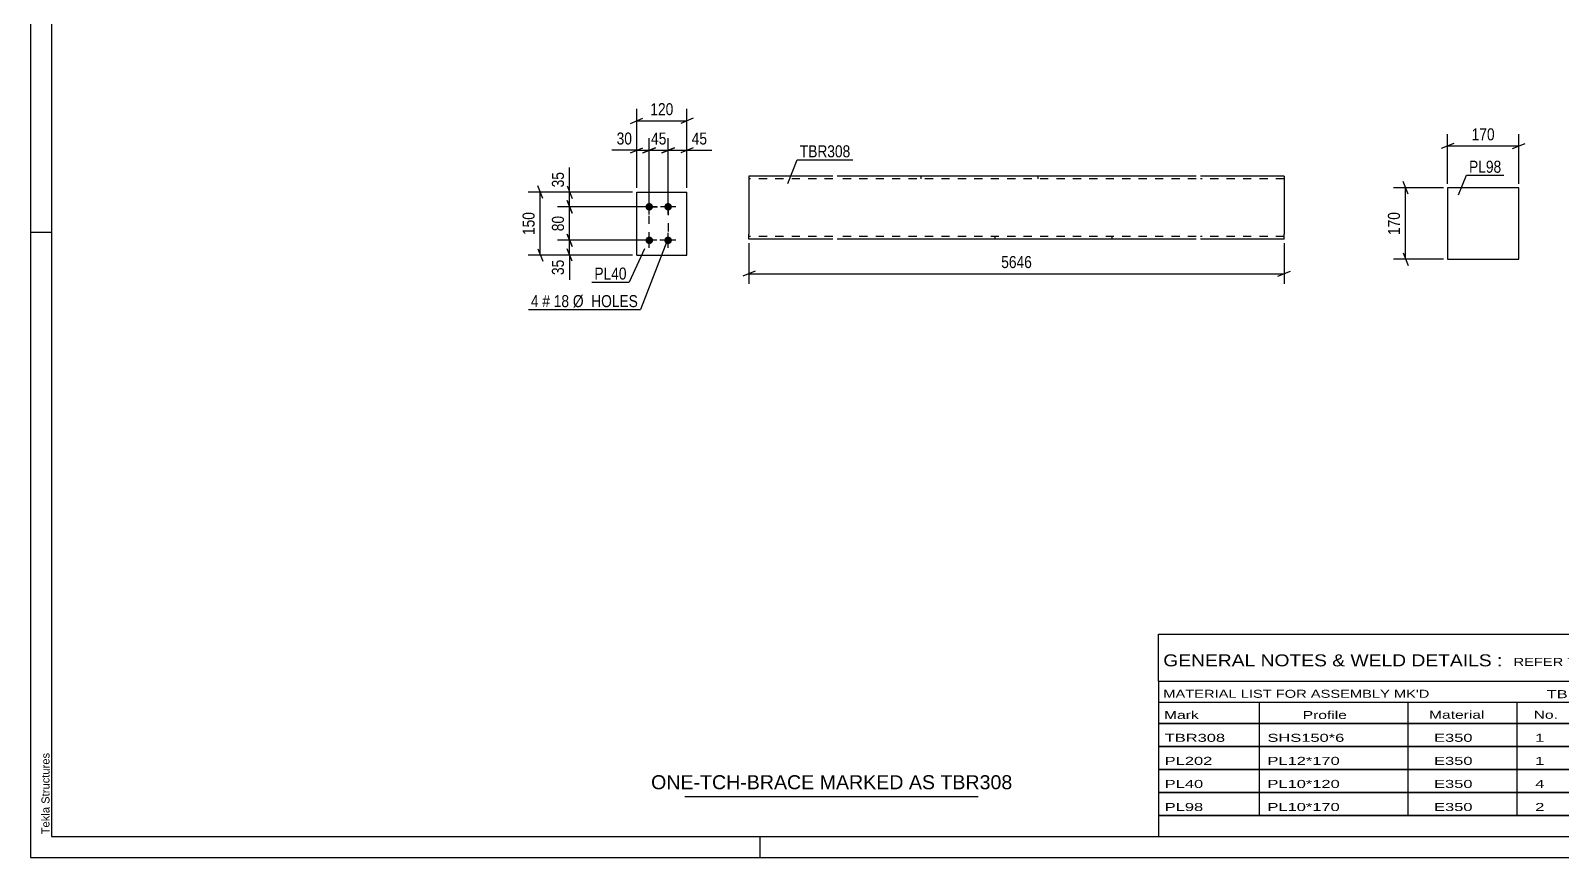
# Model space of a CAD drawing. Header units: millimetres. Extents: x 0 to 594, y 0 to 420.
# Drawn here: x 0 to 365.3, y 0 to 197.2 of the extents above; entities that cross this region are included whole.
import ezdxf

# ---------------------------------------------------------------- set-up
doc = ezdxf.new("R2010")
doc.units = ezdxf.units.MM
doc.linetypes.add('DXK_LINE_DOT2', pattern=[3.9198, 1.9599, -1.9599])
doc.styles.add('Arial', font='ARIAL.TTF', dxfattribs={"height": 0.2})
doc.styles.add('Arial Narrow', font='ARIALN.TTF', dxfattribs={"height": 0.2})

# ---------------------------------------------------------------- blocks, each defined once
blk = doc.blocks.new('Unknown-580609803-1130')
at = {"color": 5, "linetype": 'Continuous'}
for p, q in [((0, 420), (0, 0)), ((5, 415), (5, 5)), ((5, 149), (0, 149)), ((5, 5), (589, 5)), ((174, 0), (174, 5)), ((0, 0), (594, 0))]:
    blk.add_line(p, q, dxfattribs=at)
at = {"color": 174, "linetype": 'Continuous', "style": 'Arial'}
blk.add_text('Tekla Structures', height=1.9102, rotation=90, dxfattribs=at).set_placement((4.5, 5.5))
blk = doc.blocks.new('Part-580609803-2167 - 2161')
at = {"color": 2, "linetype": 'Continuous'}
for p, q in [((144.55, 143.67), (144.55, 158.67)), ((144.55, 158.67), (156.55, 158.67)), ((156.55, 143.67), (156.55, 158.67)), ((144.55, 143.67), (144.55, 143.67)), ((144.55, 143.67), (156.55, 143.67)), ((156.55, 143.67), (156.55, 143.67))]:
    blk.add_line(p, q, dxfattribs=at)
at = {"color": 7, "linetype": 'DXK_LINE_DOT2'}
for p, q in [((144.55, 158.67), (156.55, 158.67)), ((144.55, 143.67), (144.55, 143.67)), ((144.55, 143.67), (156.55, 143.67)), ((156.55, 143.67), (156.55, 143.67))]:
    blk.add_line(p, q, dxfattribs=at)
blk = doc.blocks.new('Bolt-580609803-2200 - 2161')
at = {"linetype": 'Continuous'}
for points in [[(147.55, 154.27), (147.37, 154.29), (147.19, 154.35), (147.02, 154.44), (146.88, 154.57), (146.77, 154.72), (146.7, 154.89), (146.66, 155.08), (146.66, 155.27), (146.7, 155.45), (146.77, 155.62), (146.88, 155.77), (147.02, 155.9), (147.19, 155.99), (147.37, 156.05), (147.55, 156.07), (147.74, 156.05), (147.92, 155.99), (148.08, 155.9), (148.22, 155.77), (148.33, 155.62), (148.41, 155.45), (148.45, 155.27), (148.45, 155.08), (148.41, 154.89), (148.33, 154.72), (148.22, 154.57), (148.08, 154.44), (147.92, 154.35), (147.74, 154.29)], [(152.05, 154.27), (151.87, 154.29), (151.69, 154.35), (151.52, 154.44), (151.38, 154.57), (151.27, 154.72), (151.2, 154.89), (151.16, 155.08), (151.16, 155.27), (151.2, 155.45), (151.27, 155.62), (151.38, 155.77), (151.52, 155.9), (151.69, 155.99), (151.87, 156.05), (152.05, 156.07), (152.24, 156.05), (152.42, 155.99), (152.58, 155.9), (152.72, 155.77), (152.83, 155.62), (152.91, 155.45), (152.95, 155.27), (152.95, 155.08), (152.91, 154.89), (152.83, 154.72), (152.72, 154.57), (152.58, 154.44), (152.42, 154.35), (152.24, 154.29)], [(147.55, 146.27), (147.37, 146.29), (147.19, 146.35), (147.02, 146.44), (146.88, 146.57), (146.77, 146.72), (146.7, 146.89), (146.66, 147.08), (146.66, 147.27), (146.7, 147.45), (146.77, 147.62), (146.88, 147.77), (147.02, 147.9), (147.19, 147.99), (147.37, 148.05), (147.55, 148.07), (147.74, 148.05), (147.92, 147.99), (148.08, 147.9), (148.22, 147.77), (148.33, 147.62), (148.41, 147.45), (148.45, 147.27), (148.45, 147.08), (148.41, 146.89), (148.33, 146.72), (148.22, 146.57), (148.08, 146.44), (147.92, 146.35), (147.74, 146.29)], [(152.05, 146.27), (151.87, 146.29), (151.69, 146.35), (151.52, 146.44), (151.38, 146.57), (151.27, 146.72), (151.2, 146.89), (151.16, 147.08), (151.16, 147.27), (151.2, 147.45), (151.27, 147.62), (151.38, 147.77), (151.52, 147.9), (151.69, 147.99), (151.87, 148.05), (152.05, 148.07), (152.24, 148.05), (152.42, 147.99), (152.58, 147.9), (152.72, 147.77), (152.83, 147.62), (152.91, 147.45), (152.95, 147.27), (152.95, 147.08), (152.91, 146.89), (152.83, 146.72), (152.72, 146.57), (152.58, 146.44), (152.42, 146.35), (152.24, 146.29)]]:
    blk.add_hatch(color=1, dxfattribs=at).paths.add_polyline_path(points)
at = {"color": 1, "linetype": 'Continuous'}
for p, q in [((149.35, 155.17), (145.75, 155.17)), ((147.55, 153.37), (147.55, 156.97)), ((153.85, 155.17), (150.25, 155.17)), ((152.05, 153.37), (152.05, 156.97)), ((149.35, 147.17), (145.75, 147.17)), ((147.55, 145.37), (147.55, 148.97)), ((153.85, 147.17), (150.25, 147.17)), ((152.05, 145.37), (152.05, 148.97))]:
    blk.add_line(p, q, dxfattribs=at)
blk = doc.blocks.new('Part-580609803-2404 - 2398')
at = {"color": 2, "linetype": 'Continuous'}
for p, q in [((354.95, 159.67), (337.95, 159.67)), ((337.95, 159.67), (337.95, 142.67)), ((354.95, 142.67), (354.95, 159.67)), ((337.95, 142.67), (354.95, 142.67))]:
    blk.add_line(p, q, dxfattribs=at)
blk = doc.blocks.new('Part-580609803-2436 - 2428')
at = {"color": 2, "linetype": 'Continuous'}
for p, q in [((191.33, 162.47), (171.33, 162.47)), ((171.33, 162.47), (171.33, 148.67)), ((277.99, 162.47), (192.33, 162.47)), ((298.99, 162.47), (278.99, 162.47)), ((298.99, 162.47), (298.99, 148.67)), ((171.33, 147.82), (171.33, 148.67)), ((171.33, 147.56), (171.33, 147.82)), ((171.33, 147.47), (171.33, 147.56)), ((191.33, 147.47), (171.33, 147.47)), ((277.99, 147.47), (192.33, 147.47)), ((298.99, 147.47), (278.99, 147.47)), ((298.99, 147.47), (298.99, 148.67))]:
    blk.add_line(p, q, dxfattribs=at)
at = {"color": 7, "linetype": 'DXK_LINE_DOT2'}
for p, q in [((191.33, 161.87), (171.33, 161.87)), ((277.99, 161.87), (192.33, 161.87)), ((212.33, 162.47), (212.33, 161.87)), ((240.25, 162.47), (240.25, 161.87)), ((298.99, 161.87), (278.99, 161.87)), ((298.99, 161.87), (298.99, 161.83)), ((298.99, 161.83), (298.99, 161.87)), ((298.99, 161.73), (298.99, 161.83)), ((298.99, 161.83), (298.99, 161.73)), ((171.33, 148.21), (171.33, 148.67)), ((171.33, 147.82), (171.33, 148.44)), ((171.33, 148.07), (171.33, 148.12)), ((171.33, 148.07), (171.33, 148.12)), ((191.33, 148.07), (171.33, 148.07)), ((171.33, 147.47), (171.33, 147.47)), ((277.99, 148.07), (192.33, 148.07)), ((230.07, 147.47), (230.07, 148.07)), ((257.99, 147.47), (257.99, 148.07)), ((298.99, 148.07), (278.99, 148.07)), ((298.99, 148.12), (298.99, 148.44)), ((298.99, 148.07), (298.99, 148.12))]:
    blk.add_line(p, q, dxfattribs=at)
blk = doc.blocks.new('Rectangle-580609803-2384 - 2161')
at = {"color": 1, "linetype": 'DXK_LINE_DOT2'}
blk.add_lwpolyline([(147.55, 155.17), (152.05, 155.17), (152.05, 147.17), (147.55, 147.17), (147.55, 155.17)], close=True, dxfattribs=at)
blk = doc.blocks.new('StraightDimension-580609803-2344 - 2161')
at = {"color": 7, "linetype": 'Continuous'}
for p, q in [((146.05, 168.07), (149.05, 169.27)), ((147.55, 156.17), (147.55, 171.52)), ((147.55, 168.67), (152.05, 168.67)), ((153.55, 169.27), (150.55, 168.07)), ((152.05, 156.17), (152.05, 171.52))]:
    blk.add_line(p, q, dxfattribs=at)
at = {"color": 0}
blk.add_wipeout([(152.23, 169.42), (152.23, 173.62), (147.38, 173.62), (147.38, 169.42)], dxfattribs=at)
at = {"color": 3, "style": 'Arial Narrow'}
blk.add_text('45', height=2.863, dxfattribs=at).set_placement((147.98, 170.02))
blk = doc.blocks.new('StraightDimension-580609803-2300 - 2161')
at = {"color": 7, "linetype": 'Continuous'}
for p, q in [((143.55, 158.67), (125.7, 158.67)), ((127.95, 160.17), (129.15, 157.17)), ((128.55, 155.17), (128.55, 158.67)), ((146.55, 155.17), (125.7, 155.17)), ((129.15, 153.67), (127.95, 156.67))]:
    blk.add_line(p, q, dxfattribs=at)
at = {"color": 0}
blk.add_wipeout([(127.8, 164.05), (123.6, 164.05), (123.6, 159.2), (127.8, 159.2)], dxfattribs=at)
at = {"color": 7, "linetype": 'Continuous'}
blk.add_line((128.55, 158.67), (128.55, 164.58), dxfattribs=at)
blk.add_line((128.55, 158.67), (128.55, 164.58), dxfattribs=at)
at = {"color": 3, "style": 'Arial Narrow'}
blk.add_text('35', height=2.863, rotation=90.0002, dxfattribs=at).set_placement((127.2, 159.8))
blk = doc.blocks.new('StraightDimension-580609803-2277 - 2161')
at = {"color": 7, "linetype": 'Continuous'}
for p, q in [((146.55, 147.17), (125.7, 147.17)), ((127.95, 148.67), (129.15, 145.67)), ((128.55, 143.67), (128.55, 147.17)), ((143.55, 143.67), (125.7, 143.67)), ((129.15, 142.17), (127.95, 145.17))]:
    blk.add_line(p, q, dxfattribs=at)
at = {"color": 0}
blk.add_wipeout([(127.8, 143.15), (123.6, 143.15), (123.6, 138.29), (127.8, 138.29)], dxfattribs=at)
at = {"color": 7, "linetype": 'Continuous'}
blk.add_line((128.55, 143.67), (128.55, 137.77), dxfattribs=at)
blk.add_line((128.55, 143.67), (128.55, 137.77), dxfattribs=at)
at = {"color": 3, "style": 'Arial Narrow'}
blk.add_text('35', height=2.863, rotation=90.0002, dxfattribs=at).set_placement((127.2, 138.89))
blk = doc.blocks.new('StraightDimension-580609803-2290 - 2161')
at = {"color": 7, "linetype": 'Continuous'}
for p, q in [((146.55, 155.17), (125.7, 155.17)), ((127.95, 156.67), (129.15, 153.67)), ((128.55, 147.17), (128.55, 155.17)), ((146.55, 147.17), (125.7, 147.17)), ((129.15, 145.67), (127.95, 148.67))]:
    blk.add_line(p, q, dxfattribs=at)
at = {"color": 0}
blk.add_wipeout([(127.8, 153.6), (123.6, 153.6), (123.6, 148.74), (127.8, 148.74)], dxfattribs=at)
at = {"color": 3, "style": 'Arial Narrow'}
blk.add_text('80', height=2.863, rotation=90.0002, dxfattribs=at).set_placement((127.2, 149.34))
blk = doc.blocks.new('StraightDimension-580609803-2314 - 2161')
at = {"color": 7, "linetype": 'Continuous'}
for p, q in [((143.55, 158.67), (118.7, 158.67)), ((122.15, 157.17), (120.95, 160.17)), ((121.55, 143.67), (121.55, 158.67)), ((143.55, 143.67), (118.7, 143.67)), ((120.95, 145.17), (122.15, 142.17))]:
    blk.add_line(p, q, dxfattribs=at)
at = {"color": 0}
blk.add_wipeout([(120.8, 154.51), (116.6, 154.51), (116.6, 147.83), (120.8, 147.83)], dxfattribs=at)
at = {"color": 3, "style": 'Arial Narrow'}
blk.add_text('150', height=2.863, rotation=90.0002, dxfattribs=at).set_placement((120.2, 148.43))
blk = doc.blocks.new('StraightDimension-580609803-2331 - 2161')
at = {"color": 7, "linetype": 'Continuous'}
for p, q in [((143.05, 168.07), (146.05, 169.27)), ((144.55, 159.67), (144.55, 171.52)), ((144.55, 168.67), (147.55, 168.67)), ((149.05, 169.27), (146.05, 168.07)), ((147.55, 156.17), (147.55, 171.52))]:
    blk.add_line(p, q, dxfattribs=at)
at = {"color": 0}
blk.add_wipeout([(144.03, 169.42), (144.03, 173.62), (139.17, 173.62), (139.17, 169.42)], dxfattribs=at)
at = {"color": 7, "linetype": 'Continuous'}
blk.add_line((144.55, 168.67), (138.65, 168.67), dxfattribs=at)
blk.add_line((144.55, 168.67), (138.65, 168.67), dxfattribs=at)
at = {"color": 3, "style": 'Arial Narrow'}
blk.add_text('30', height=2.863, dxfattribs=at).set_placement((139.77, 170.02))
blk = doc.blocks.new('StraightDimension-580609803-2354 - 2161')
at = {"color": 7, "linetype": 'Continuous'}
for p, q in [((150.55, 168.07), (153.55, 169.27)), ((152.05, 156.17), (152.05, 171.52)), ((152.05, 168.67), (156.55, 168.67)), ((158.05, 169.27), (155.05, 168.07)), ((156.55, 159.67), (156.55, 171.52))]:
    blk.add_line(p, q, dxfattribs=at)
at = {"color": 0}
blk.add_wipeout([(161.93, 169.42), (161.93, 173.62), (157.08, 173.62), (157.08, 169.42)], dxfattribs=at)
at = {"color": 7, "linetype": 'Continuous'}
blk.add_line((156.55, 168.67), (162.46, 168.67), dxfattribs=at)
blk.add_line((156.55, 168.67), (162.46, 168.67), dxfattribs=at)
at = {"color": 3, "style": 'Arial Narrow'}
blk.add_text('45', height=2.863, dxfattribs=at).set_placement((157.68, 170.02))
blk = doc.blocks.new('StraightDimension-580609803-2368 - 2161')
at = {"color": 7, "linetype": 'Continuous'}
for p, q in [((143.05, 175.07), (146.05, 176.27)), ((144.55, 159.67), (144.55, 178.52)), ((144.55, 175.67), (156.55, 175.67)), ((158.05, 176.27), (155.05, 175.07)), ((156.55, 159.67), (156.55, 178.52))]:
    blk.add_line(p, q, dxfattribs=at)
at = {"color": 0}
blk.add_wipeout([(153.9, 176.42), (153.9, 180.62), (147.21, 180.62), (147.21, 176.42)], dxfattribs=at)
at = {"color": 3, "style": 'Arial Narrow'}
blk.add_text('120', height=2.863, dxfattribs=at).set_placement((147.81, 177.02))
blk = doc.blocks.new('StraightDimension-580609803-2406 - 2398')
at = {"color": 7, "linetype": 'Continuous'}
for p, q in [((337.95, 160.67), (337.95, 172.52)), ((354.95, 160.67), (354.95, 172.52)), ((339.45, 170.27), (336.45, 169.07)), ((337.95, 169.67), (354.95, 169.67)), ((353.45, 169.07), (356.45, 170.27))]:
    blk.add_line(p, q, dxfattribs=at)
at = {"color": 0}
blk.add_wipeout([(349.8, 170.42), (349.8, 174.62), (343.11, 174.62), (343.11, 170.42)], dxfattribs=at)
at = {"color": 3, "style": 'Arial Narrow'}
blk.add_text('170', height=2.863, dxfattribs=at).set_placement((343.71, 171.02))
blk = doc.blocks.new('StraightDimension-580609803-2417 - 2398')
at = {"color": 7, "linetype": 'Continuous'}
for p, q in [((328.55, 158.17), (327.35, 161.17)), ((336.95, 159.67), (325.1, 159.67)), ((327.95, 142.67), (327.95, 159.67)), ((336.95, 142.67), (325.1, 142.67)), ((327.35, 144.17), (328.55, 141.17))]:
    blk.add_line(p, q, dxfattribs=at)
at = {"color": 0}
blk.add_wipeout([(327.2, 154.51), (323, 154.51), (323, 147.83), (327.2, 147.83)], dxfattribs=at)
at = {"color": 3, "style": 'Arial Narrow'}
blk.add_text('170', height=2.863, rotation=90.0002, dxfattribs=at).set_placement((326.6, 148.43))
blk = doc.blocks.new('StraightDimension-580609803-2441 - 2428')
at = {"color": 7, "linetype": 'Continuous'}
for p, q in [((171.33, 146.47), (171.33, 136.81)), ((298.99, 146.47), (298.99, 136.81)), ((172.83, 139.81), (169.83, 138.61)), ((171.33, 139.21), (298.99, 139.21)), ((297.49, 138.61), (300.49, 139.81))]:
    blk.add_line(p, q, dxfattribs=at)
at = {"color": 0}
blk.add_wipeout([(239.42, 139.96), (239.42, 144.16), (230.9, 144.16), (230.9, 139.96)], dxfattribs=at)
at = {"color": 3, "style": 'Arial Narrow'}
blk.add_text('5646', height=2.863, dxfattribs=at).set_placement((231.5, 140.56))
blk = doc.blocks.new('Unknown-580609803-4153')
at = {"color": 7, "linetype": 'Continuous'}
for p, q in [((269, 53.25), (429, 53.25)), ((269, 42), (269, 53.25)), ((429, 53.25), (429, 42)), ((269, 42), (429, 42)), ((269, 42), (269, 37)), ((429, 42), (429, 37)), ((269, 37), (429, 37)), ((269, 37), (269, 32)), ((293, 37), (293, 32)), ((328.5, 37), (328.5, 32)), ((354.5, 37), (354.5, 32)), ((367.5, 37), (367.5, 32)), ((385, 37), (385, 32)), ((407, 37), (407, 32)), ((429, 37), (429, 32)), ((269, 32), (429, 32)), ((269, 31.95), (269, 26.55)), ((269, 31.95), (429, 31.95)), ((293, 32), (293, 26.5)), ((328.5, 32), (328.5, 26.5)), ((354.5, 32), (354.5, 26.5)), ((367.5, 32), (367.5, 26.5)), ((385, 32), (385, 26.5)), ((407, 32), (407, 26.5)), ((429, 31.95), (429, 26.55)), ((269, 26.55), (429, 26.55)), ((269, 26.45), (269, 21.05)), ((269, 26.45), (429, 26.45)), ((293, 26.5), (293, 21)), ((328.5, 26.5), (328.5, 21)), ((354.5, 26.5), (354.5, 21)), ((367.5, 26.5), (367.5, 21)), ((385, 26.5), (385, 21)), ((407, 26.5), (407, 21)), ((429, 26.45), (429, 21.05)), ((269, 21.05), (429, 21.05)), ((269, 20.95), (269, 15.55)), ((269, 20.95), (429, 20.95)), ((293, 21), (293, 15.5)), ((328.5, 21), (328.5, 15.5)), ((354.5, 21), (354.5, 15.5)), ((367.5, 21), (367.5, 15.5)), ((385, 21), (385, 15.5)), ((407, 21), (407, 15.5)), ((429, 20.95), (429, 15.55)), ((269, 15.55), (429, 15.55)), ((269, 15.45), (269, 10.05)), ((269, 15.45), (429, 15.45)), ((293, 15.5), (293, 10)), ((328.5, 15.5), (328.5, 10)), ((354.5, 15.5), (354.5, 10)), ((367.5, 15.5), (367.5, 10)), ((385, 15.5), (385, 10)), ((407, 15.5), (407, 10)), ((429, 15.45), (429, 10.05)), ((269, 10.05), (429, 10.05)), ((269, 10), (429, 10)), ((269, 10), (269, 5)), ((385, 10), (385, 5)), ((407, 10), (407, 5)), ((429, 10), (429, 5)), ((269, 5), (429, 5))]:
    blk.add_line(p, q, dxfattribs=at)
at = {"color": 7, "style": 'Arial Narrow'}
for s, height, width, p in [('GENERAL NOTES & WELD DETAILS :', 2.8633, 1.4, (270.15, 45.56)), ('REFER TYP DRAWING TYP-01', 1.9089, 1.6, (353.7, 45.66)), ("MATERIAL LIST FOR ASSEMBLY MK'D", 1.9089, 1.6, (270.15, 38.06)), ('TBR308', 1.909, 1.794707, (361.59, 37.97)), ('1', 1.91, 1.794707, (391.08, 38.06)), ('No. Required', 1.9089, 1.6, (400.41, 38.06)), ('Mark', 1.909, 1.7, (270.34, 33)), ('Profile', 1.909, 1.7, (303.41, 33)), ('Material', 1.909, 1.7, (333.54, 33.06)), ('No.', 1.909, 1.7, (358.5, 33.06)), ('Length', 1.909, 1.7, (369, 33.06)), ('Area', 1.909, 1.7, (391.5, 33.06)), ('Weight', 1.909, 1.7, (411, 33.06))]:
    blk.add_text(s, height=height, dxfattribs=dict(at, width=width)).set_placement(p)
at = {"color": 7, "linetype": 'Continuous', "style": 'Arial Narrow'}
for s, height, width, p in [('TBR308', 1.909, 1.794707, (270.5, 27.56)), ('SHS150*6', 1.909, 1.794707, (295, 27.56)), ('E350', 1.909, 1.794707, (334.74, 27.56)), ('1', 1.91, 1.794707, (358.86, 27.56)), ('5646', 1.909, 1.794707, (371.58, 27.56)), ('3.4', 1.909, 1.794707, (395.32, 27.56)), ('152.8', 1.909, 1.794707, (411.96, 27.56)), ('PL202', 1.909, 1.794707, (270.5, 22.06)), ('PL12*170', 1.909, 1.794707, (295, 22.06)), ('E350', 1.909, 1.794707, (334.74, 22.06)), ('1', 1.91, 1.794707, (358.86, 22.06)), ('706', 1.909, 1.794707, (373.77, 22.06)), ('0.3', 1.909, 1.794707, (395.32, 22.06)), ('11.3', 1.909, 1.794707, (414.14, 22.06)), ('PL40', 1.909, 1.794707, (270.5, 16.56)), ('PL10*120', 1.909, 1.794707, (295, 16.56)), ('E350', 1.909, 1.794707, (334.74, 16.56)), ('4', 1.91, 1.794707, (358.86, 16.56)), ('150', 1.909, 1.794707, (373.77, 16.56)), ('0.0', 1.909, 1.794707, (395.32, 16.56)), ('5.7', 1.909, 1.794707, (416.33, 16.56)), ('PL98', 1.909, 1.794707, (270.5, 11.06)), ('PL10*170', 1.909, 1.794707, (295, 11.06)), ('E350', 1.909, 1.794707, (334.74, 11.06)), ('2', 1.91, 1.794707, (358.86, 11.06)), ('170', 1.909, 1.794707, (373.77, 11.06)), ('0.1', 1.909, 1.794707, (395.32, 11.06)), ('4.5', 1.909, 1.794707, (416.33, 11.06)), ('Total', 1.909, 1.7, (371.33, 6.5)), ('3.9', 1.909, 1.794707, (394.83, 6.5)), ('174.3', 1.909, 1.794707, (411.96, 6.5))]:
    blk.add_text(s, height=height, dxfattribs=dict(at, width=width)).set_placement(p)
blk = doc.blocks.new('Unknown-580609803-4154')
at = {"color": 7, "linetype": 'Continuous'}
blk.add_line((156, 14.5), (226, 14.5), dxfattribs=at)
at = {"color": 7, "style": 'Arial'}
blk.add_text('ONE-TCH-BRACE MARKED AS TBR308', height=3.3428, dxfattribs=at).set_placement((147.99, 16.25))
blk = doc.blocks.new('Mark-580609803-2163 - 2161')
at = {"color": 0}
blk.add_wipeout([(142.14, 137.81), (142.14, 140.81), (134.47, 140.81), (134.47, 137.81)], dxfattribs=at)
blk.add_wipeout([(142.14, 137.81), (142.14, 140.81), (134.47, 140.81), (134.47, 137.81)], dxfattribs=at)
at = {"color": 30, "linetype": 'Continuous'}
for p in [(146.4, 145.17), (133.87, 137.21)]:
    blk.add_line(p, (142.74, 137.21), dxfattribs=at)
at = {"color": 3, "style": 'Arial Narrow'}
blk.add_text('PL40', height=2.863, dxfattribs=at).set_placement((134.47, 137.81))
blk = doc.blocks.new('Mark-580609803-2196 - 2161')
at = {"color": 0}
blk.add_wipeout([(121.15, 131.24), (121.15, 134.24), (119.32, 134.24), (119.32, 131.24)], dxfattribs=at)
blk.add_wipeout([(121.15, 131.24), (121.15, 134.24), (119.32, 134.24), (119.32, 131.24)], dxfattribs=at)
blk.add_wipeout([(123.87, 131.24), (123.87, 134.24), (122.05, 134.24), (122.05, 131.24)], dxfattribs=at)
blk.add_wipeout([(123.87, 131.24), (123.87, 134.24), (122.05, 134.24), (122.05, 131.24)], dxfattribs=at)
at = {"color": 3, "style": 'Arial Narrow'}
blk.add_text('4', height=2.86, dxfattribs=at).set_placement((119.32, 131.24))
at = {"color": 0}
blk.add_wipeout([(128.43, 131.24), (128.43, 134.24), (124.77, 134.24), (124.77, 131.24)], dxfattribs=at)
blk.add_wipeout([(128.43, 131.24), (128.43, 134.24), (124.77, 134.24), (124.77, 131.24)], dxfattribs=at)
at = {"color": 3, "style": 'Arial Narrow'}
blk.add_text('#', height=2.86, dxfattribs=at).set_placement((122.05, 131.24))
at = {"color": 0}
blk.add_wipeout([(144.86, 131.24), (144.86, 134.24), (129.33, 134.24), (129.33, 131.24)], dxfattribs=at)
blk.add_wipeout([(144.86, 131.24), (144.86, 134.24), (129.33, 134.24), (129.33, 131.24)], dxfattribs=at)
at = {"color": 7, "linetype": 'Continuous'}
for p in [(151.89, 147.26), (118.72, 130.64)]:
    blk.add_line(p, (145.46, 130.64), dxfattribs=at)
at = {"color": 3, "style": 'Arial Narrow'}
for s, p in [('18', (124.77, 131.24)), ('Ø  HOLES', (129.33, 131.24))]:
    blk.add_text(s, height=2.863, dxfattribs=at).set_placement(p)
blk = doc.blocks.new('Mark-580609803-2400 - 2398')
at = {"color": 0}
blk.add_wipeout([(350.76, 163.29), (350.76, 166.29), (343.09, 166.29), (343.09, 163.29)], dxfattribs=at)
blk.add_wipeout([(350.76, 163.29), (350.76, 166.29), (343.09, 166.29), (343.09, 163.29)], dxfattribs=at)
at = {"color": 30, "linetype": 'Continuous'}
for p, q in [((340.53, 158.01), (342.49, 162.69)), ((342.49, 162.69), (351.36, 162.69))]:
    blk.add_line(p, q, dxfattribs=at)
at = {"color": 3, "style": 'Arial Narrow'}
blk.add_text('PL98', height=2.863, dxfattribs=at).set_placement((343.09, 163.29))
blk = doc.blocks.new('Mark-580609803-2432 - 2428')
at = {"color": 0}
blk.add_wipeout([(195.52, 166.97), (195.52, 169.97), (183.46, 169.97), (183.46, 166.97)], dxfattribs=at)
blk.add_wipeout([(195.52, 166.97), (195.52, 169.97), (183.46, 169.97), (183.46, 166.97)], dxfattribs=at)
at = {"color": 30, "linetype": 'Continuous'}
for p, q in [((180.63, 160.72), (182.86, 166.37)), ((182.86, 166.37), (196.12, 166.37))]:
    blk.add_line(p, q, dxfattribs=at)
at = {"color": 3, "style": 'Arial Narrow'}
blk.add_text('TBR308', height=2.863, dxfattribs=at).set_placement((183.46, 166.97))

msp = doc.modelspace()

# ---------------------------------------------------------------- block references
for name in ['Unknown-580609803-1130', 'Part-580609803-2436 - 2428', 'Part-580609803-2167 - 2161', 'Part-580609803-2404 - 2398', 'Bolt-580609803-2200 - 2161', 'Rectangle-580609803-2384 - 2161', 'Unknown-580609803-4153', 'Unknown-580609803-4154']:
    msp.add_blockref(name, (0, 0))

# ---------------------------------------------------------------- next in the draw order: block references
for name in ['StraightDimension-580609803-2344 - 2161', 'StraightDimension-580609803-2406 - 2398', 'Mark-580609803-2432 - 2428', 'StraightDimension-580609803-2277 - 2161', 'StraightDimension-580609803-2441 - 2428']:
    msp.add_blockref(name, (0, 0))

# ---------------------------------------------------------------- next in the draw order: block references
for name in ['StraightDimension-580609803-2300 - 2161', 'Mark-580609803-2400 - 2398', 'StraightDimension-580609803-2417 - 2398']:
    msp.add_blockref(name, (0, 0))

# ---------------------------------------------------------------- next in the draw order: block references
msp.add_blockref('StraightDimension-580609803-2290 - 2161', (0, 0))

# ---------------------------------------------------------------- next in the draw order: block references
msp.add_blockref('StraightDimension-580609803-2314 - 2161', (0, 0))

# ---------------------------------------------------------------- next in the draw order: block references
for name in ['StraightDimension-580609803-2331 - 2161', 'Mark-580609803-2163 - 2161']:
    msp.add_blockref(name, (0, 0))

# ---------------------------------------------------------------- next in the draw order: block references
for name in ['StraightDimension-580609803-2354 - 2161', 'Mark-580609803-2196 - 2161']:
    msp.add_blockref(name, (0, 0))

# ---------------------------------------------------------------- next in the draw order: block references
msp.add_blockref('StraightDimension-580609803-2368 - 2161', (0, 0))

doc.saveas('drawing.dxf')
